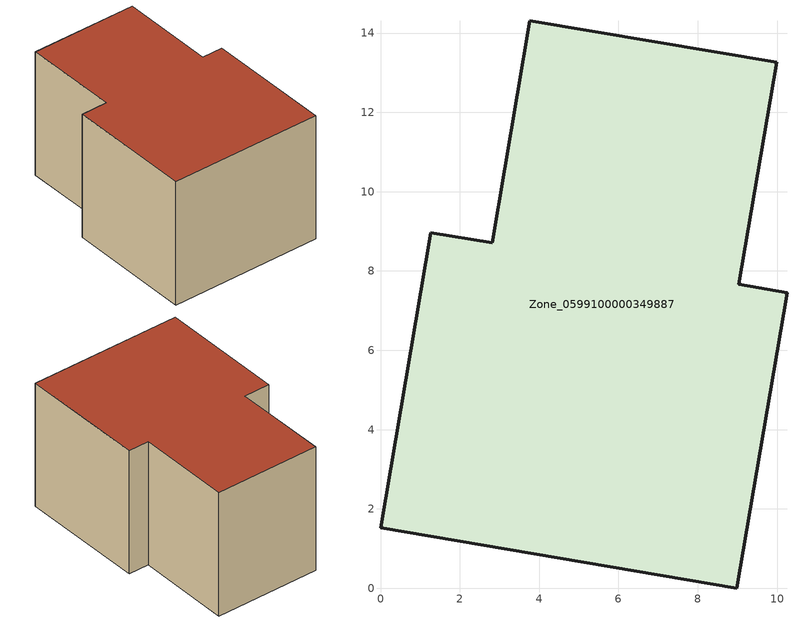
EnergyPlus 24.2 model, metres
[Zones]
Zone_0599100000349887
 floor ground (C_G): 2.82,8.71 3.76,14.31 9.99,13.26 9.03,7.66 10.25,7.45 8.98,0 0,1.53 1.27,8.96 z0
 wall outside (C_F): 0,1.53 8.98,0 10.25,7.45 9.03,7.66 9.99,13.26 3.76,14.31 2.82,8.71 1.27,8.96 0,1.53 z0:7.69
 roof outside (C_R): 2.82,8.71 1.27,8.96 0,1.53 8.98,0 10.25,7.45 9.03,7.66 9.99,13.26 3.76,14.31 z7.69
[BUILDING]
Pand.0599100000349887: North Axis=0; Terrain=City; Loads Convergence Tolerance Value=0.04; Temperature Convergence Tolerance Value=0.4; Solar Distribution=FullExterior; Maximum Number of Warmup Days=25; Minimum Number of Warmup Days=1
[Site:Location]
Rotterdam.The.Hague.AP_ZH_NLD Design_Conditions: Latitude=51.96; Longitude=4.45; Time Zone=1; Elevation=-4.5
[SITE:GROUNDTEMPERATURE:BUILDINGSURFACE]
18, 18, 18, 18, 18, 18, 18, 18, 18, 18, 18, 18
[MATERIAL] Thermal Absorptance=0.9; Solar Absorptance=0.7; Visible Absorptance=0.7
Name | Roughness | Thickness | Conductivity | Density | Specific Heat
G.D.1992-2005 | MediumSmooth | 0.15 | 0.06 | 540 | 1210
F.D.1992-2005 | Rough | 0.3 | 0.12 | 1920 | 840
R.D.1992-2005 | MediumRough | 0.2 | 0.08 | 1500 | 1000
[CONSTRUCTION]
C_G: G.D.1992-2005
C_F: F.D.1992-2005
C_R: R.D.1992-2005
[ZONE]
Zone_0599100000349887: Type=1; Multiplier=1; Ceiling Height=Autocalculate; Volume=Autocalculate; Floor Area=autocalculate; Part of Total Floor Area=Yes
[ZONEINFILTRATION:DESIGNFLOWRATE]
Infil_Zone_0599100000349887: Zone or ZoneList or Space or SpaceList=Zone_0599100000349887; Schedule=AlwaysOn; Design Flow Rate Calculation Method=Flow/Area; Flow Rate per Floor Area=0.0021; Constant Term Coefficient=1; Temperature Term Coefficient=0; Velocity Term Coefficient=0; Velocity Squared Term Coefficient=0
[HVACTEMPLATE:ZONE:IDEALLOADSAIRSYSTEM]
Zone_0599100000349887: Maximum Heating Supply Air Temperature=50; Minimum Cooling Supply Air Temperature=13; Maximum Heating Supply Air Humidity Ratio=0.0156; Minimum Cooling Supply Air Humidity Ratio=0.0077; Heating Limit=NoLimit; Cooling Limit=NoLimit; Dehumidification Control Type=ConstantSensibleHeatRatio; Cooling Sensible Heat Ratio=0.7; Dehumidification Setpoint=60; Humidification Control Type=None; Humidification Setpoint=30; Outdoor Air Method=None; Outdoor Air Flow Rate per Person=0.00944; Outdoor Air Flow Rate per Zone Floor Area=0; Outdoor Air Flow Rate per Zone=0; Demand Controlled Ventilation Type=None; Outdoor Air Economizer Type=NoEconomizer; Heat Recovery Type=None; Sensible Heat Recovery Effectiveness=0.7; Latent Heat Recovery Effectiveness=0.65
[ZONECONTROL:THERMOSTAT]
ThermostatControl_Zone_0599100000349887: Zone or ZoneList=Zone_0599100000349887; Control Type Schedule=DualSetpointControlType; Control 1=Thermostat_Zone_0599100000349887; Temperature Difference Between Cutout And Setpoint=0
[THERMOSTATSETPOINT:DUALSETPOINT]
Thermostat_Zone_0599100000349887: Heating Setpoint Temperature Schedule=HeatingSetpoint_Zone_0599100000349887; Cooling Setpoint Temperature Schedule=CoolingSetpoint_Zone_0599100000349887
[SCHEDULE:COMPACT]
HeatingSetpoint_Zone_0599100000349887: Through: 12/31, For: AllDays, Until: 24:00, 21
CoolingSetpoint_Zone_0599100000349887: Through: 12/31, For: AllDays, Until: 24:00, 24
DualSetpointControlType: Through: 12/31, For: AllDays, Until: 24:00, 4
AlwaysOn: Through: 12/31, For: AllDays, Until: 24:00, 1
